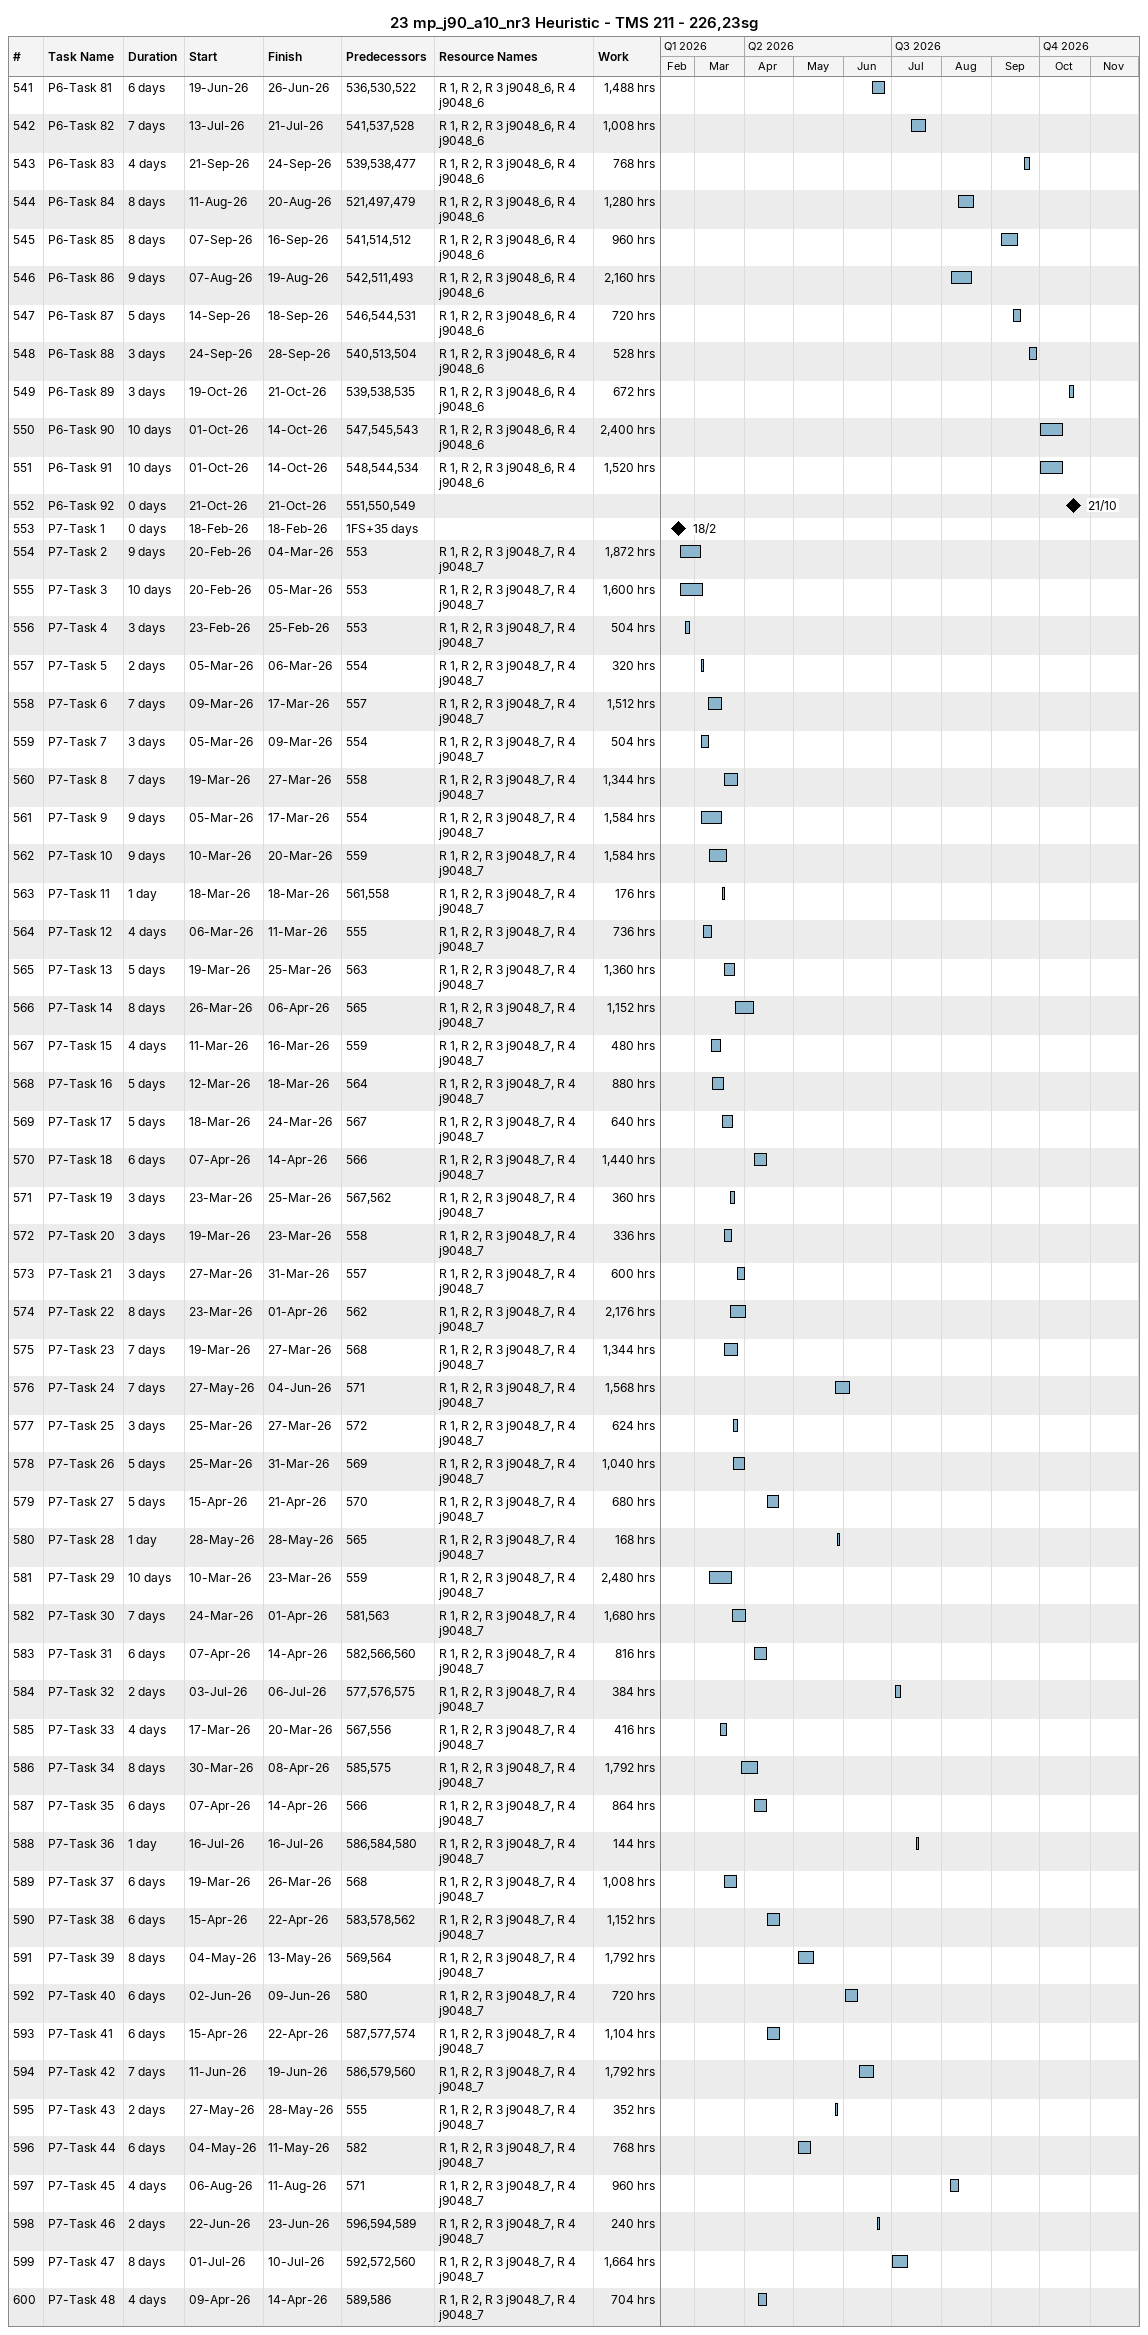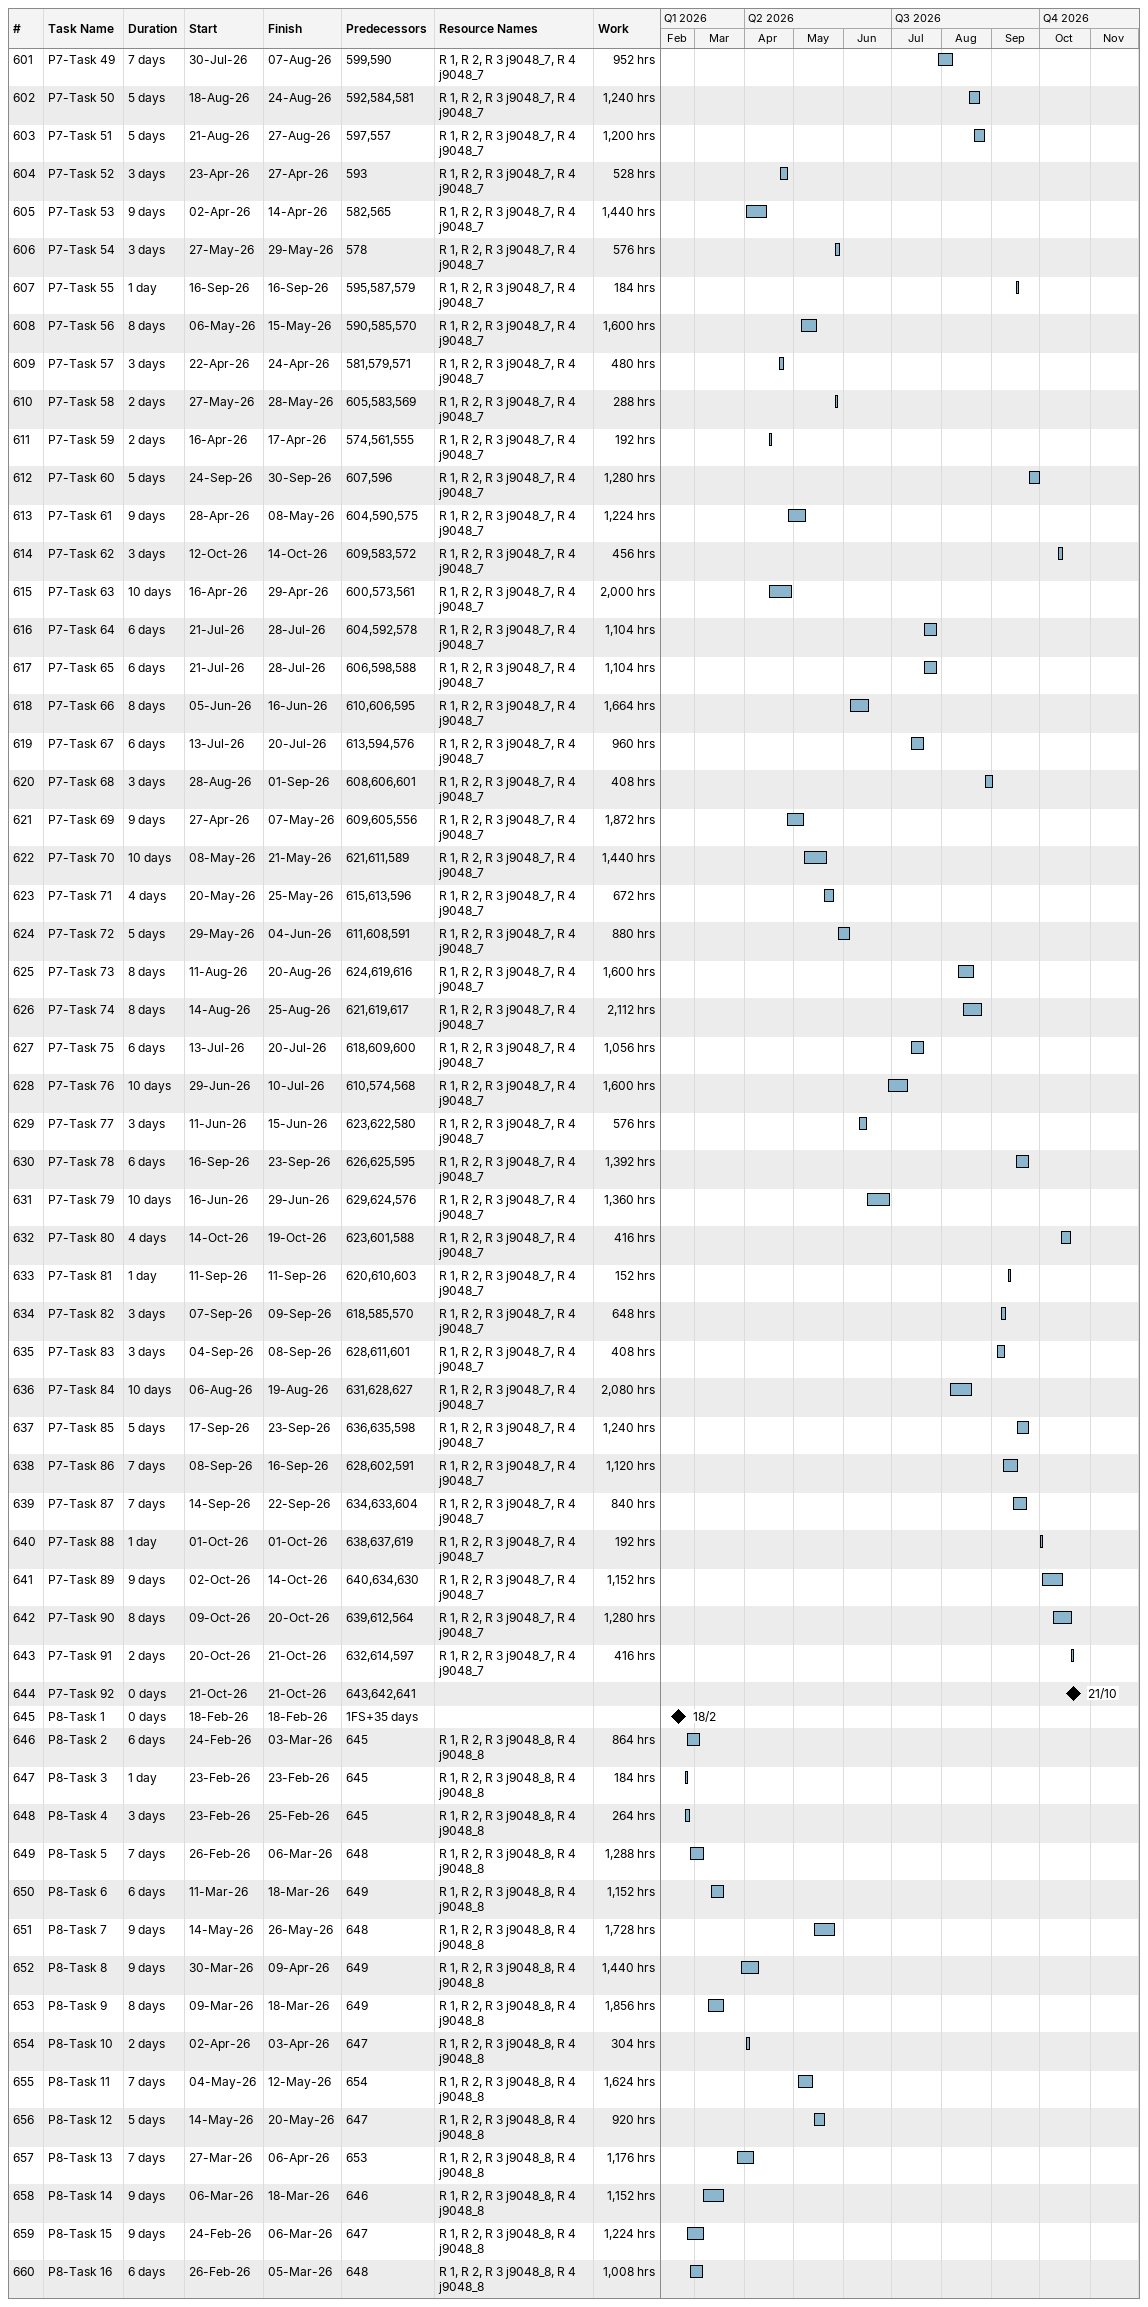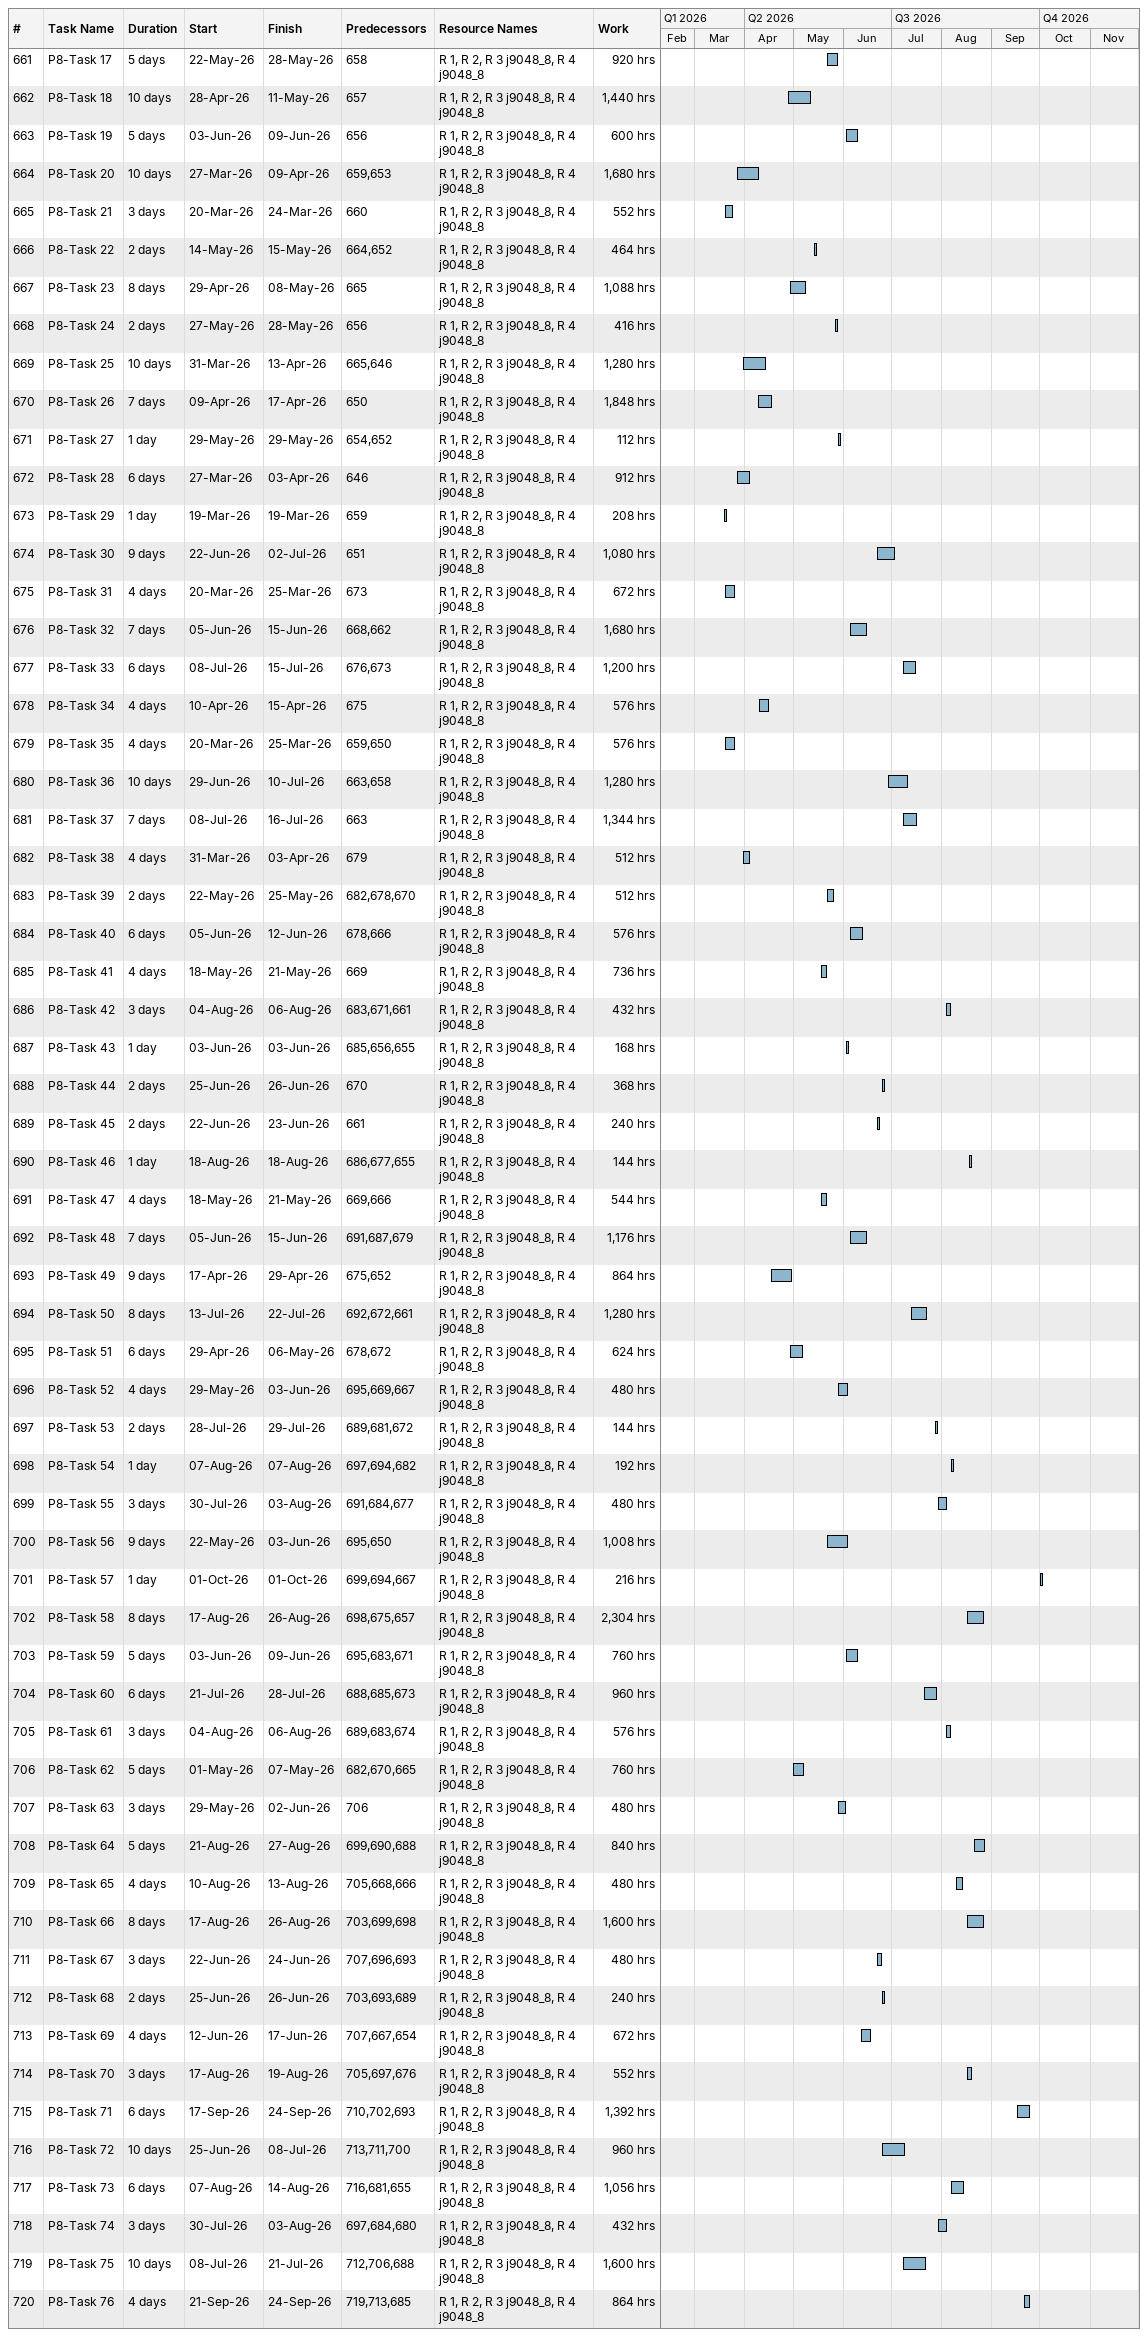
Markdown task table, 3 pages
23 mp_j90_a10_nr3 Heuristic - TMS 211 - 226,23sg

| ID | Task | Duration | Start | Finish | Predecessors | Resources | Work (h) |
|---|---|---|---|---|---|---|---|
| 541 | P6-Task 81 | 6d | 2026-06-19 | 2026-06-26 | 536, 530, 522 | R 1, R 2, R 3 j9048_6, R 4 j9048_6 | 1488 |
| 542 | P6-Task 82 | 7d | 2026-07-13 | 2026-07-21 | 541, 537, 528 | R 1, R 2, R 3 j9048_6, R 4 j9048_6 | 1008 |
| 543 | P6-Task 83 | 4d | 2026-09-21 | 2026-09-24 | 539, 538, 477 | R 1, R 2, R 3 j9048_6, R 4 j9048_6 | 768 |
| 544 | P6-Task 84 | 8d | 2026-08-11 | 2026-08-20 | 521, 497, 479 | R 1, R 2, R 3 j9048_6, R 4 j9048_6 | 1280 |
| 545 | P6-Task 85 | 8d | 2026-09-07 | 2026-09-16 | 541, 514, 512 | R 1, R 2, R 3 j9048_6, R 4 j9048_6 | 960 |
| 546 | P6-Task 86 | 9d | 2026-08-07 | 2026-08-19 | 542, 511, 493 | R 1, R 2, R 3 j9048_6, R 4 j9048_6 | 2160 |
| 547 | P6-Task 87 | 5d | 2026-09-14 | 2026-09-18 | 546, 544, 531 | R 1, R 2, R 3 j9048_6, R 4 j9048_6 | 720 |
| 548 | P6-Task 88 | 3d | 2026-09-24 | 2026-09-28 | 540, 513, 504 | R 1, R 2, R 3 j9048_6, R 4 j9048_6 | 528 |
| 549 | P6-Task 89 | 3d | 2026-10-19 | 2026-10-21 | 539, 538, 535 | R 1, R 2, R 3 j9048_6, R 4 j9048_6 | 672 |
| 550 | P6-Task 90 | 10d | 2026-10-01 | 2026-10-14 | 547, 545, 543 | R 1, R 2, R 3 j9048_6, R 4 j9048_6 | 2400 |
| 551 | P6-Task 91 | 10d | 2026-10-01 | 2026-10-14 | 548, 544, 534 | R 1, R 2, R 3 j9048_6, R 4 j9048_6 | 1520 |
| 552 | P6-Task 92 | 0d | 2026-10-21 | 2026-10-21 | 551, 550, 549 |  |  |
| 553 | P7-Task 1 | 0d | 2026-02-18 | 2026-02-18 | 1FS+35d |  |  |
| 554 | P7-Task 2 | 9d | 2026-02-20 | 2026-03-04 | 553 | R 1, R 2, R 3 j9048_7, R 4 j9048_7 | 1872 |
| 555 | P7-Task 3 | 10d | 2026-02-20 | 2026-03-05 | 553 | R 1, R 2, R 3 j9048_7, R 4 j9048_7 | 1600 |
| 556 | P7-Task 4 | 3d | 2026-02-23 | 2026-02-25 | 553 | R 1, R 2, R 3 j9048_7, R 4 j9048_7 | 504 |
| 557 | P7-Task 5 | 2d | 2026-03-05 | 2026-03-06 | 554 | R 1, R 2, R 3 j9048_7, R 4 j9048_7 | 320 |
| 558 | P7-Task 6 | 7d | 2026-03-09 | 2026-03-17 | 557 | R 1, R 2, R 3 j9048_7, R 4 j9048_7 | 1512 |
| 559 | P7-Task 7 | 3d | 2026-03-05 | 2026-03-09 | 554 | R 1, R 2, R 3 j9048_7, R 4 j9048_7 | 504 |
| 560 | P7-Task 8 | 7d | 2026-03-19 | 2026-03-27 | 558 | R 1, R 2, R 3 j9048_7, R 4 j9048_7 | 1344 |
| 561 | P7-Task 9 | 9d | 2026-03-05 | 2026-03-17 | 554 | R 1, R 2, R 3 j9048_7, R 4 j9048_7 | 1584 |
| 562 | P7-Task 10 | 9d | 2026-03-10 | 2026-03-20 | 559 | R 1, R 2, R 3 j9048_7, R 4 j9048_7 | 1584 |
| 563 | P7-Task 11 | 1d | 2026-03-18 | 2026-03-18 | 561, 558 | R 1, R 2, R 3 j9048_7, R 4 j9048_7 | 176 |
| 564 | P7-Task 12 | 4d | 2026-03-06 | 2026-03-11 | 555 | R 1, R 2, R 3 j9048_7, R 4 j9048_7 | 736 |
| 565 | P7-Task 13 | 5d | 2026-03-19 | 2026-03-25 | 563 | R 1, R 2, R 3 j9048_7, R 4 j9048_7 | 1360 |
| 566 | P7-Task 14 | 8d | 2026-03-26 | 2026-04-06 | 565 | R 1, R 2, R 3 j9048_7, R 4 j9048_7 | 1152 |
| 567 | P7-Task 15 | 4d | 2026-03-11 | 2026-03-16 | 559 | R 1, R 2, R 3 j9048_7, R 4 j9048_7 | 480 |
| 568 | P7-Task 16 | 5d | 2026-03-12 | 2026-03-18 | 564 | R 1, R 2, R 3 j9048_7, R 4 j9048_7 | 880 |
| 569 | P7-Task 17 | 5d | 2026-03-18 | 2026-03-24 | 567 | R 1, R 2, R 3 j9048_7, R 4 j9048_7 | 640 |
| 570 | P7-Task 18 | 6d | 2026-04-07 | 2026-04-14 | 566 | R 1, R 2, R 3 j9048_7, R 4 j9048_7 | 1440 |
| 571 | P7-Task 19 | 3d | 2026-03-23 | 2026-03-25 | 567, 562 | R 1, R 2, R 3 j9048_7, R 4 j9048_7 | 360 |
| 572 | P7-Task 20 | 3d | 2026-03-19 | 2026-03-23 | 558 | R 1, R 2, R 3 j9048_7, R 4 j9048_7 | 336 |
| 573 | P7-Task 21 | 3d | 2026-03-27 | 2026-03-31 | 557 | R 1, R 2, R 3 j9048_7, R 4 j9048_7 | 600 |
| 574 | P7-Task 22 | 8d | 2026-03-23 | 2026-04-01 | 562 | R 1, R 2, R 3 j9048_7, R 4 j9048_7 | 2176 |
| 575 | P7-Task 23 | 7d | 2026-03-19 | 2026-03-27 | 568 | R 1, R 2, R 3 j9048_7, R 4 j9048_7 | 1344 |
| 576 | P7-Task 24 | 7d | 2026-05-27 | 2026-06-04 | 571 | R 1, R 2, R 3 j9048_7, R 4 j9048_7 | 1568 |
| 577 | P7-Task 25 | 3d | 2026-03-25 | 2026-03-27 | 572 | R 1, R 2, R 3 j9048_7, R 4 j9048_7 | 624 |
| 578 | P7-Task 26 | 5d | 2026-03-25 | 2026-03-31 | 569 | R 1, R 2, R 3 j9048_7, R 4 j9048_7 | 1040 |
| 579 | P7-Task 27 | 5d | 2026-04-15 | 2026-04-21 | 570 | R 1, R 2, R 3 j9048_7, R 4 j9048_7 | 680 |
| 580 | P7-Task 28 | 1d | 2026-05-28 | 2026-05-28 | 565 | R 1, R 2, R 3 j9048_7, R 4 j9048_7 | 168 |
| 581 | P7-Task 29 | 10d | 2026-03-10 | 2026-03-23 | 559 | R 1, R 2, R 3 j9048_7, R 4 j9048_7 | 2480 |
| 582 | P7-Task 30 | 7d | 2026-03-24 | 2026-04-01 | 581, 563 | R 1, R 2, R 3 j9048_7, R 4 j9048_7 | 1680 |
| 583 | P7-Task 31 | 6d | 2026-04-07 | 2026-04-14 | 582, 566, 560 | R 1, R 2, R 3 j9048_7, R 4 j9048_7 | 816 |
| 584 | P7-Task 32 | 2d | 2026-07-03 | 2026-07-06 | 577, 576, 575 | R 1, R 2, R 3 j9048_7, R 4 j9048_7 | 384 |
| 585 | P7-Task 33 | 4d | 2026-03-17 | 2026-03-20 | 567, 556 | R 1, R 2, R 3 j9048_7, R 4 j9048_7 | 416 |
| 586 | P7-Task 34 | 8d | 2026-03-30 | 2026-04-08 | 585, 575 | R 1, R 2, R 3 j9048_7, R 4 j9048_7 | 1792 |
| 587 | P7-Task 35 | 6d | 2026-04-07 | 2026-04-14 | 566 | R 1, R 2, R 3 j9048_7, R 4 j9048_7 | 864 |
| 588 | P7-Task 36 | 1d | 2026-07-16 | 2026-07-16 | 586, 584, 580 | R 1, R 2, R 3 j9048_7, R 4 j9048_7 | 144 |
| 589 | P7-Task 37 | 6d | 2026-03-19 | 2026-03-26 | 568 | R 1, R 2, R 3 j9048_7, R 4 j9048_7 | 1008 |
| 590 | P7-Task 38 | 6d | 2026-04-15 | 2026-04-22 | 583, 578, 562 | R 1, R 2, R 3 j9048_7, R 4 j9048_7 | 1152 |
| 591 | P7-Task 39 | 8d | 2026-05-04 | 2026-05-13 | 569, 564 | R 1, R 2, R 3 j9048_7, R 4 j9048_7 | 1792 |
| 592 | P7-Task 40 | 6d | 2026-06-02 | 2026-06-09 | 580 | R 1, R 2, R 3 j9048_7, R 4 j9048_7 | 720 |
| 593 | P7-Task 41 | 6d | 2026-04-15 | 2026-04-22 | 587, 577, 574 | R 1, R 2, R 3 j9048_7, R 4 j9048_7 | 1104 |
| 594 | P7-Task 42 | 7d | 2026-06-11 | 2026-06-19 | 586, 579, 560 | R 1, R 2, R 3 j9048_7, R 4 j9048_7 | 1792 |
| 595 | P7-Task 43 | 2d | 2026-05-27 | 2026-05-28 | 555 | R 1, R 2, R 3 j9048_7, R 4 j9048_7 | 352 |
| 596 | P7-Task 44 | 6d | 2026-05-04 | 2026-05-11 | 582 | R 1, R 2, R 3 j9048_7, R 4 j9048_7 | 768 |
| 597 | P7-Task 45 | 4d | 2026-08-06 | 2026-08-11 | 571 | R 1, R 2, R 3 j9048_7, R 4 j9048_7 | 960 |
| 598 | P7-Task 46 | 2d | 2026-06-22 | 2026-06-23 | 596, 594, 589 | R 1, R 2, R 3 j9048_7, R 4 j9048_7 | 240 |
| 599 | P7-Task 47 | 8d | 2026-07-01 | 2026-07-10 | 592, 572, 560 | R 1, R 2, R 3 j9048_7, R 4 j9048_7 | 1664 |
| 600 | P7-Task 48 | 4d | 2026-04-09 | 2026-04-14 | 589, 586 | R 1, R 2, R 3 j9048_7, R 4 j9048_7 | 704 |
| 601 | P7-Task 49 | 7d | 2026-07-30 | 2026-08-07 | 599, 590 | R 1, R 2, R 3 j9048_7, R 4 j9048_7 | 952 |
| 602 | P7-Task 50 | 5d | 2026-08-18 | 2026-08-24 | 592, 584, 581 | R 1, R 2, R 3 j9048_7, R 4 j9048_7 | 1240 |
| 603 | P7-Task 51 | 5d | 2026-08-21 | 2026-08-27 | 597, 557 | R 1, R 2, R 3 j9048_7, R 4 j9048_7 | 1200 |
| 604 | P7-Task 52 | 3d | 2026-04-23 | 2026-04-27 | 593 | R 1, R 2, R 3 j9048_7, R 4 j9048_7 | 528 |
| 605 | P7-Task 53 | 9d | 2026-04-02 | 2026-04-14 | 582, 565 | R 1, R 2, R 3 j9048_7, R 4 j9048_7 | 1440 |
| 606 | P7-Task 54 | 3d | 2026-05-27 | 2026-05-29 | 578 | R 1, R 2, R 3 j9048_7, R 4 j9048_7 | 576 |
| 607 | P7-Task 55 | 1d | 2026-09-16 | 2026-09-16 | 595, 587, 579 | R 1, R 2, R 3 j9048_7, R 4 j9048_7 | 184 |
| 608 | P7-Task 56 | 8d | 2026-05-06 | 2026-05-15 | 590, 585, 570 | R 1, R 2, R 3 j9048_7, R 4 j9048_7 | 1600 |
| 609 | P7-Task 57 | 3d | 2026-04-22 | 2026-04-24 | 581, 579, 571 | R 1, R 2, R 3 j9048_7, R 4 j9048_7 | 480 |
| 610 | P7-Task 58 | 2d | 2026-05-27 | 2026-05-28 | 605, 583, 569 | R 1, R 2, R 3 j9048_7, R 4 j9048_7 | 288 |
| 611 | P7-Task 59 | 2d | 2026-04-16 | 2026-04-17 | 574, 561, 555 | R 1, R 2, R 3 j9048_7, R 4 j9048_7 | 192 |
| 612 | P7-Task 60 | 5d | 2026-09-24 | 2026-09-30 | 607, 596 | R 1, R 2, R 3 j9048_7, R 4 j9048_7 | 1280 |
| 613 | P7-Task 61 | 9d | 2026-04-28 | 2026-05-08 | 604, 590, 575 | R 1, R 2, R 3 j9048_7, R 4 j9048_7 | 1224 |
| 614 | P7-Task 62 | 3d | 2026-10-12 | 2026-10-14 | 609, 583, 572 | R 1, R 2, R 3 j9048_7, R 4 j9048_7 | 456 |
| 615 | P7-Task 63 | 10d | 2026-04-16 | 2026-04-29 | 600, 573, 561 | R 1, R 2, R 3 j9048_7, R 4 j9048_7 | 2000 |
| 616 | P7-Task 64 | 6d | 2026-07-21 | 2026-07-28 | 604, 592, 578 | R 1, R 2, R 3 j9048_7, R 4 j9048_7 | 1104 |
| 617 | P7-Task 65 | 6d | 2026-07-21 | 2026-07-28 | 606, 598, 588 | R 1, R 2, R 3 j9048_7, R 4 j9048_7 | 1104 |
| 618 | P7-Task 66 | 8d | 2026-06-05 | 2026-06-16 | 610, 606, 595 | R 1, R 2, R 3 j9048_7, R 4 j9048_7 | 1664 |
| 619 | P7-Task 67 | 6d | 2026-07-13 | 2026-07-20 | 613, 594, 576 | R 1, R 2, R 3 j9048_7, R 4 j9048_7 | 960 |
| 620 | P7-Task 68 | 3d | 2026-08-28 | 2026-09-01 | 608, 606, 601 | R 1, R 2, R 3 j9048_7, R 4 j9048_7 | 408 |
| 621 | P7-Task 69 | 9d | 2026-04-27 | 2026-05-07 | 609, 605, 556 | R 1, R 2, R 3 j9048_7, R 4 j9048_7 | 1872 |
| 622 | P7-Task 70 | 10d | 2026-05-08 | 2026-05-21 | 621, 611, 589 | R 1, R 2, R 3 j9048_7, R 4 j9048_7 | 1440 |
| 623 | P7-Task 71 | 4d | 2026-05-20 | 2026-05-25 | 615, 613, 596 | R 1, R 2, R 3 j9048_7, R 4 j9048_7 | 672 |
| 624 | P7-Task 72 | 5d | 2026-05-29 | 2026-06-04 | 611, 608, 591 | R 1, R 2, R 3 j9048_7, R 4 j9048_7 | 880 |
| 625 | P7-Task 73 | 8d | 2026-08-11 | 2026-08-20 | 624, 619, 616 | R 1, R 2, R 3 j9048_7, R 4 j9048_7 | 1600 |
| 626 | P7-Task 74 | 8d | 2026-08-14 | 2026-08-25 | 621, 619, 617 | R 1, R 2, R 3 j9048_7, R 4 j9048_7 | 2112 |
| 627 | P7-Task 75 | 6d | 2026-07-13 | 2026-07-20 | 618, 609, 600 | R 1, R 2, R 3 j9048_7, R 4 j9048_7 | 1056 |
| 628 | P7-Task 76 | 10d | 2026-06-29 | 2026-07-10 | 610, 574, 568 | R 1, R 2, R 3 j9048_7, R 4 j9048_7 | 1600 |
| 629 | P7-Task 77 | 3d | 2026-06-11 | 2026-06-15 | 623, 622, 580 | R 1, R 2, R 3 j9048_7, R 4 j9048_7 | 576 |
| 630 | P7-Task 78 | 6d | 2026-09-16 | 2026-09-23 | 626, 625, 595 | R 1, R 2, R 3 j9048_7, R 4 j9048_7 | 1392 |
| 631 | P7-Task 79 | 10d | 2026-06-16 | 2026-06-29 | 629, 624, 576 | R 1, R 2, R 3 j9048_7, R 4 j9048_7 | 1360 |
| 632 | P7-Task 80 | 4d | 2026-10-14 | 2026-10-19 | 623, 601, 588 | R 1, R 2, R 3 j9048_7, R 4 j9048_7 | 416 |
| 633 | P7-Task 81 | 1d | 2026-09-11 | 2026-09-11 | 620, 610, 603 | R 1, R 2, R 3 j9048_7, R 4 j9048_7 | 152 |
| 634 | P7-Task 82 | 3d | 2026-09-07 | 2026-09-09 | 618, 585, 570 | R 1, R 2, R 3 j9048_7, R 4 j9048_7 | 648 |
| 635 | P7-Task 83 | 3d | 2026-09-04 | 2026-09-08 | 628, 611, 601 | R 1, R 2, R 3 j9048_7, R 4 j9048_7 | 408 |
| 636 | P7-Task 84 | 10d | 2026-08-06 | 2026-08-19 | 631, 628, 627 | R 1, R 2, R 3 j9048_7, R 4 j9048_7 | 2080 |
| 637 | P7-Task 85 | 5d | 2026-09-17 | 2026-09-23 | 636, 635, 598 | R 1, R 2, R 3 j9048_7, R 4 j9048_7 | 1240 |
| 638 | P7-Task 86 | 7d | 2026-09-08 | 2026-09-16 | 628, 602, 591 | R 1, R 2, R 3 j9048_7, R 4 j9048_7 | 1120 |
| 639 | P7-Task 87 | 7d | 2026-09-14 | 2026-09-22 | 634, 633, 604 | R 1, R 2, R 3 j9048_7, R 4 j9048_7 | 840 |
| 640 | P7-Task 88 | 1d | 2026-10-01 | 2026-10-01 | 638, 637, 619 | R 1, R 2, R 3 j9048_7, R 4 j9048_7 | 192 |
| 641 | P7-Task 89 | 9d | 2026-10-02 | 2026-10-14 | 640, 634, 630 | R 1, R 2, R 3 j9048_7, R 4 j9048_7 | 1152 |
| 642 | P7-Task 90 | 8d | 2026-10-09 | 2026-10-20 | 639, 612, 564 | R 1, R 2, R 3 j9048_7, R 4 j9048_7 | 1280 |
| 643 | P7-Task 91 | 2d | 2026-10-20 | 2026-10-21 | 632, 614, 597 | R 1, R 2, R 3 j9048_7, R 4 j9048_7 | 416 |
| 644 | P7-Task 92 | 0d | 2026-10-21 | 2026-10-21 | 643, 642, 641 |  |  |
| 645 | P8-Task 1 | 0d | 2026-02-18 | 2026-02-18 | 1FS+35d |  |  |
| 646 | P8-Task 2 | 6d | 2026-02-24 | 2026-03-03 | 645 | R 1, R 2, R 3 j9048_8, R 4 j9048_8 | 864 |
| 647 | P8-Task 3 | 1d | 2026-02-23 | 2026-02-23 | 645 | R 1, R 2, R 3 j9048_8, R 4 j9048_8 | 184 |
| 648 | P8-Task 4 | 3d | 2026-02-23 | 2026-02-25 | 645 | R 1, R 2, R 3 j9048_8, R 4 j9048_8 | 264 |
| 649 | P8-Task 5 | 7d | 2026-02-26 | 2026-03-06 | 648 | R 1, R 2, R 3 j9048_8, R 4 j9048_8 | 1288 |
| 650 | P8-Task 6 | 6d | 2026-03-11 | 2026-03-18 | 649 | R 1, R 2, R 3 j9048_8, R 4 j9048_8 | 1152 |
| 651 | P8-Task 7 | 9d | 2026-05-14 | 2026-05-26 | 648 | R 1, R 2, R 3 j9048_8, R 4 j9048_8 | 1728 |
| 652 | P8-Task 8 | 9d | 2026-03-30 | 2026-04-09 | 649 | R 1, R 2, R 3 j9048_8, R 4 j9048_8 | 1440 |
| 653 | P8-Task 9 | 8d | 2026-03-09 | 2026-03-18 | 649 | R 1, R 2, R 3 j9048_8, R 4 j9048_8 | 1856 |
| 654 | P8-Task 10 | 2d | 2026-04-02 | 2026-04-03 | 647 | R 1, R 2, R 3 j9048_8, R 4 j9048_8 | 304 |
| 655 | P8-Task 11 | 7d | 2026-05-04 | 2026-05-12 | 654 | R 1, R 2, R 3 j9048_8, R 4 j9048_8 | 1624 |
| 656 | P8-Task 12 | 5d | 2026-05-14 | 2026-05-20 | 647 | R 1, R 2, R 3 j9048_8, R 4 j9048_8 | 920 |
| 657 | P8-Task 13 | 7d | 2026-03-27 | 2026-04-06 | 653 | R 1, R 2, R 3 j9048_8, R 4 j9048_8 | 1176 |
| 658 | P8-Task 14 | 9d | 2026-03-06 | 2026-03-18 | 646 | R 1, R 2, R 3 j9048_8, R 4 j9048_8 | 1152 |
| 659 | P8-Task 15 | 9d | 2026-02-24 | 2026-03-06 | 647 | R 1, R 2, R 3 j9048_8, R 4 j9048_8 | 1224 |
| 660 | P8-Task 16 | 6d | 2026-02-26 | 2026-03-05 | 648 | R 1, R 2, R 3 j9048_8, R 4 j9048_8 | 1008 |
| 661 | P8-Task 17 | 5d | 2026-05-22 | 2026-05-28 | 658 | R 1, R 2, R 3 j9048_8, R 4 j9048_8 | 920 |
| 662 | P8-Task 18 | 10d | 2026-04-28 | 2026-05-11 | 657 | R 1, R 2, R 3 j9048_8, R 4 j9048_8 | 1440 |
| 663 | P8-Task 19 | 5d | 2026-06-03 | 2026-06-09 | 656 | R 1, R 2, R 3 j9048_8, R 4 j9048_8 | 600 |
| 664 | P8-Task 20 | 10d | 2026-03-27 | 2026-04-09 | 659, 653 | R 1, R 2, R 3 j9048_8, R 4 j9048_8 | 1680 |
| 665 | P8-Task 21 | 3d | 2026-03-20 | 2026-03-24 | 660 | R 1, R 2, R 3 j9048_8, R 4 j9048_8 | 552 |
| 666 | P8-Task 22 | 2d | 2026-05-14 | 2026-05-15 | 664, 652 | R 1, R 2, R 3 j9048_8, R 4 j9048_8 | 464 |
| 667 | P8-Task 23 | 8d | 2026-04-29 | 2026-05-08 | 665 | R 1, R 2, R 3 j9048_8, R 4 j9048_8 | 1088 |
| 668 | P8-Task 24 | 2d | 2026-05-27 | 2026-05-28 | 656 | R 1, R 2, R 3 j9048_8, R 4 j9048_8 | 416 |
| 669 | P8-Task 25 | 10d | 2026-03-31 | 2026-04-13 | 665, 646 | R 1, R 2, R 3 j9048_8, R 4 j9048_8 | 1280 |
| 670 | P8-Task 26 | 7d | 2026-04-09 | 2026-04-17 | 650 | R 1, R 2, R 3 j9048_8, R 4 j9048_8 | 1848 |
| 671 | P8-Task 27 | 1d | 2026-05-29 | 2026-05-29 | 654, 652 | R 1, R 2, R 3 j9048_8, R 4 j9048_8 | 112 |
| 672 | P8-Task 28 | 6d | 2026-03-27 | 2026-04-03 | 646 | R 1, R 2, R 3 j9048_8, R 4 j9048_8 | 912 |
| 673 | P8-Task 29 | 1d | 2026-03-19 | 2026-03-19 | 659 | R 1, R 2, R 3 j9048_8, R 4 j9048_8 | 208 |
| 674 | P8-Task 30 | 9d | 2026-06-22 | 2026-07-02 | 651 | R 1, R 2, R 3 j9048_8, R 4 j9048_8 | 1080 |
| 675 | P8-Task 31 | 4d | 2026-03-20 | 2026-03-25 | 673 | R 1, R 2, R 3 j9048_8, R 4 j9048_8 | 672 |
| 676 | P8-Task 32 | 7d | 2026-06-05 | 2026-06-15 | 668, 662 | R 1, R 2, R 3 j9048_8, R 4 j9048_8 | 1680 |
| 677 | P8-Task 33 | 6d | 2026-07-08 | 2026-07-15 | 676, 673 | R 1, R 2, R 3 j9048_8, R 4 j9048_8 | 1200 |
| 678 | P8-Task 34 | 4d | 2026-04-10 | 2026-04-15 | 675 | R 1, R 2, R 3 j9048_8, R 4 j9048_8 | 576 |
| 679 | P8-Task 35 | 4d | 2026-03-20 | 2026-03-25 | 659, 650 | R 1, R 2, R 3 j9048_8, R 4 j9048_8 | 576 |
| 680 | P8-Task 36 | 10d | 2026-06-29 | 2026-07-10 | 663, 658 | R 1, R 2, R 3 j9048_8, R 4 j9048_8 | 1280 |
| 681 | P8-Task 37 | 7d | 2026-07-08 | 2026-07-16 | 663 | R 1, R 2, R 3 j9048_8, R 4 j9048_8 | 1344 |
| 682 | P8-Task 38 | 4d | 2026-03-31 | 2026-04-03 | 679 | R 1, R 2, R 3 j9048_8, R 4 j9048_8 | 512 |
| 683 | P8-Task 39 | 2d | 2026-05-22 | 2026-05-25 | 682, 678, 670 | R 1, R 2, R 3 j9048_8, R 4 j9048_8 | 512 |
| 684 | P8-Task 40 | 6d | 2026-06-05 | 2026-06-12 | 678, 666 | R 1, R 2, R 3 j9048_8, R 4 j9048_8 | 576 |
| 685 | P8-Task 41 | 4d | 2026-05-18 | 2026-05-21 | 669 | R 1, R 2, R 3 j9048_8, R 4 j9048_8 | 736 |
| 686 | P8-Task 42 | 3d | 2026-08-04 | 2026-08-06 | 683, 671, 661 | R 1, R 2, R 3 j9048_8, R 4 j9048_8 | 432 |
| 687 | P8-Task 43 | 1d | 2026-06-03 | 2026-06-03 | 685, 656, 655 | R 1, R 2, R 3 j9048_8, R 4 j9048_8 | 168 |
| 688 | P8-Task 44 | 2d | 2026-06-25 | 2026-06-26 | 670 | R 1, R 2, R 3 j9048_8, R 4 j9048_8 | 368 |
| 689 | P8-Task 45 | 2d | 2026-06-22 | 2026-06-23 | 661 | R 1, R 2, R 3 j9048_8, R 4 j9048_8 | 240 |
| 690 | P8-Task 46 | 1d | 2026-08-18 | 2026-08-18 | 686, 677, 655 | R 1, R 2, R 3 j9048_8, R 4 j9048_8 | 144 |
| 691 | P8-Task 47 | 4d | 2026-05-18 | 2026-05-21 | 669, 666 | R 1, R 2, R 3 j9048_8, R 4 j9048_8 | 544 |
| 692 | P8-Task 48 | 7d | 2026-06-05 | 2026-06-15 | 691, 687, 679 | R 1, R 2, R 3 j9048_8, R 4 j9048_8 | 1176 |
| 693 | P8-Task 49 | 9d | 2026-04-17 | 2026-04-29 | 675, 652 | R 1, R 2, R 3 j9048_8, R 4 j9048_8 | 864 |
| 694 | P8-Task 50 | 8d | 2026-07-13 | 2026-07-22 | 692, 672, 661 | R 1, R 2, R 3 j9048_8, R 4 j9048_8 | 1280 |
| 695 | P8-Task 51 | 6d | 2026-04-29 | 2026-05-06 | 678, 672 | R 1, R 2, R 3 j9048_8, R 4 j9048_8 | 624 |
| 696 | P8-Task 52 | 4d | 2026-05-29 | 2026-06-03 | 695, 669, 667 | R 1, R 2, R 3 j9048_8, R 4 j9048_8 | 480 |
| 697 | P8-Task 53 | 2d | 2026-07-28 | 2026-07-29 | 689, 681, 672 | R 1, R 2, R 3 j9048_8, R 4 j9048_8 | 144 |
| 698 | P8-Task 54 | 1d | 2026-08-07 | 2026-08-07 | 697, 694, 682 | R 1, R 2, R 3 j9048_8, R 4 j9048_8 | 192 |
| 699 | P8-Task 55 | 3d | 2026-07-30 | 2026-08-03 | 691, 684, 677 | R 1, R 2, R 3 j9048_8, R 4 j9048_8 | 480 |
| 700 | P8-Task 56 | 9d | 2026-05-22 | 2026-06-03 | 695, 650 | R 1, R 2, R 3 j9048_8, R 4 j9048_8 | 1008 |
| 701 | P8-Task 57 | 1d | 2026-10-01 | 2026-10-01 | 699, 694, 667 | R 1, R 2, R 3 j9048_8, R 4 j9048_8 | 216 |
| 702 | P8-Task 58 | 8d | 2026-08-17 | 2026-08-26 | 698, 675, 657 | R 1, R 2, R 3 j9048_8, R 4 j9048_8 | 2304 |
| 703 | P8-Task 59 | 5d | 2026-06-03 | 2026-06-09 | 695, 683, 671 | R 1, R 2, R 3 j9048_8, R 4 j9048_8 | 760 |
| 704 | P8-Task 60 | 6d | 2026-07-21 | 2026-07-28 | 688, 685, 673 | R 1, R 2, R 3 j9048_8, R 4 j9048_8 | 960 |
| 705 | P8-Task 61 | 3d | 2026-08-04 | 2026-08-06 | 689, 683, 674 | R 1, R 2, R 3 j9048_8, R 4 j9048_8 | 576 |
| 706 | P8-Task 62 | 5d | 2026-05-01 | 2026-05-07 | 682, 670, 665 | R 1, R 2, R 3 j9048_8, R 4 j9048_8 | 760 |
| 707 | P8-Task 63 | 3d | 2026-05-29 | 2026-06-02 | 706 | R 1, R 2, R 3 j9048_8, R 4 j9048_8 | 480 |
| 708 | P8-Task 64 | 5d | 2026-08-21 | 2026-08-27 | 699, 690, 688 | R 1, R 2, R 3 j9048_8, R 4 j9048_8 | 840 |
| 709 | P8-Task 65 | 4d | 2026-08-10 | 2026-08-13 | 705, 668, 666 | R 1, R 2, R 3 j9048_8, R 4 j9048_8 | 480 |
| 710 | P8-Task 66 | 8d | 2026-08-17 | 2026-08-26 | 703, 699, 698 | R 1, R 2, R 3 j9048_8, R 4 j9048_8 | 1600 |
| 711 | P8-Task 67 | 3d | 2026-06-22 | 2026-06-24 | 707, 696, 693 | R 1, R 2, R 3 j9048_8, R 4 j9048_8 | 480 |
| 712 | P8-Task 68 | 2d | 2026-06-25 | 2026-06-26 | 703, 693, 689 | R 1, R 2, R 3 j9048_8, R 4 j9048_8 | 240 |
| 713 | P8-Task 69 | 4d | 2026-06-12 | 2026-06-17 | 707, 667, 654 | R 1, R 2, R 3 j9048_8, R 4 j9048_8 | 672 |
| 714 | P8-Task 70 | 3d | 2026-08-17 | 2026-08-19 | 705, 697, 676 | R 1, R 2, R 3 j9048_8, R 4 j9048_8 | 552 |
| 715 | P8-Task 71 | 6d | 2026-09-17 | 2026-09-24 | 710, 702, 693 | R 1, R 2, R 3 j9048_8, R 4 j9048_8 | 1392 |
| 716 | P8-Task 72 | 10d | 2026-06-25 | 2026-07-08 | 713, 711, 700 | R 1, R 2, R 3 j9048_8, R 4 j9048_8 | 960 |
| 717 | P8-Task 73 | 6d | 2026-08-07 | 2026-08-14 | 716, 681, 655 | R 1, R 2, R 3 j9048_8, R 4 j9048_8 | 1056 |
| 718 | P8-Task 74 | 3d | 2026-07-30 | 2026-08-03 | 697, 684, 680 | R 1, R 2, R 3 j9048_8, R 4 j9048_8 | 432 |
| 719 | P8-Task 75 | 10d | 2026-07-08 | 2026-07-21 | 712, 706, 688 | R 1, R 2, R 3 j9048_8, R 4 j9048_8 | 1600 |
| 720 | P8-Task 76 | 4d | 2026-09-21 | 2026-09-24 | 719, 713, 685 | R 1, R 2, R 3 j9048_8, R 4 j9048_8 | 864 |
